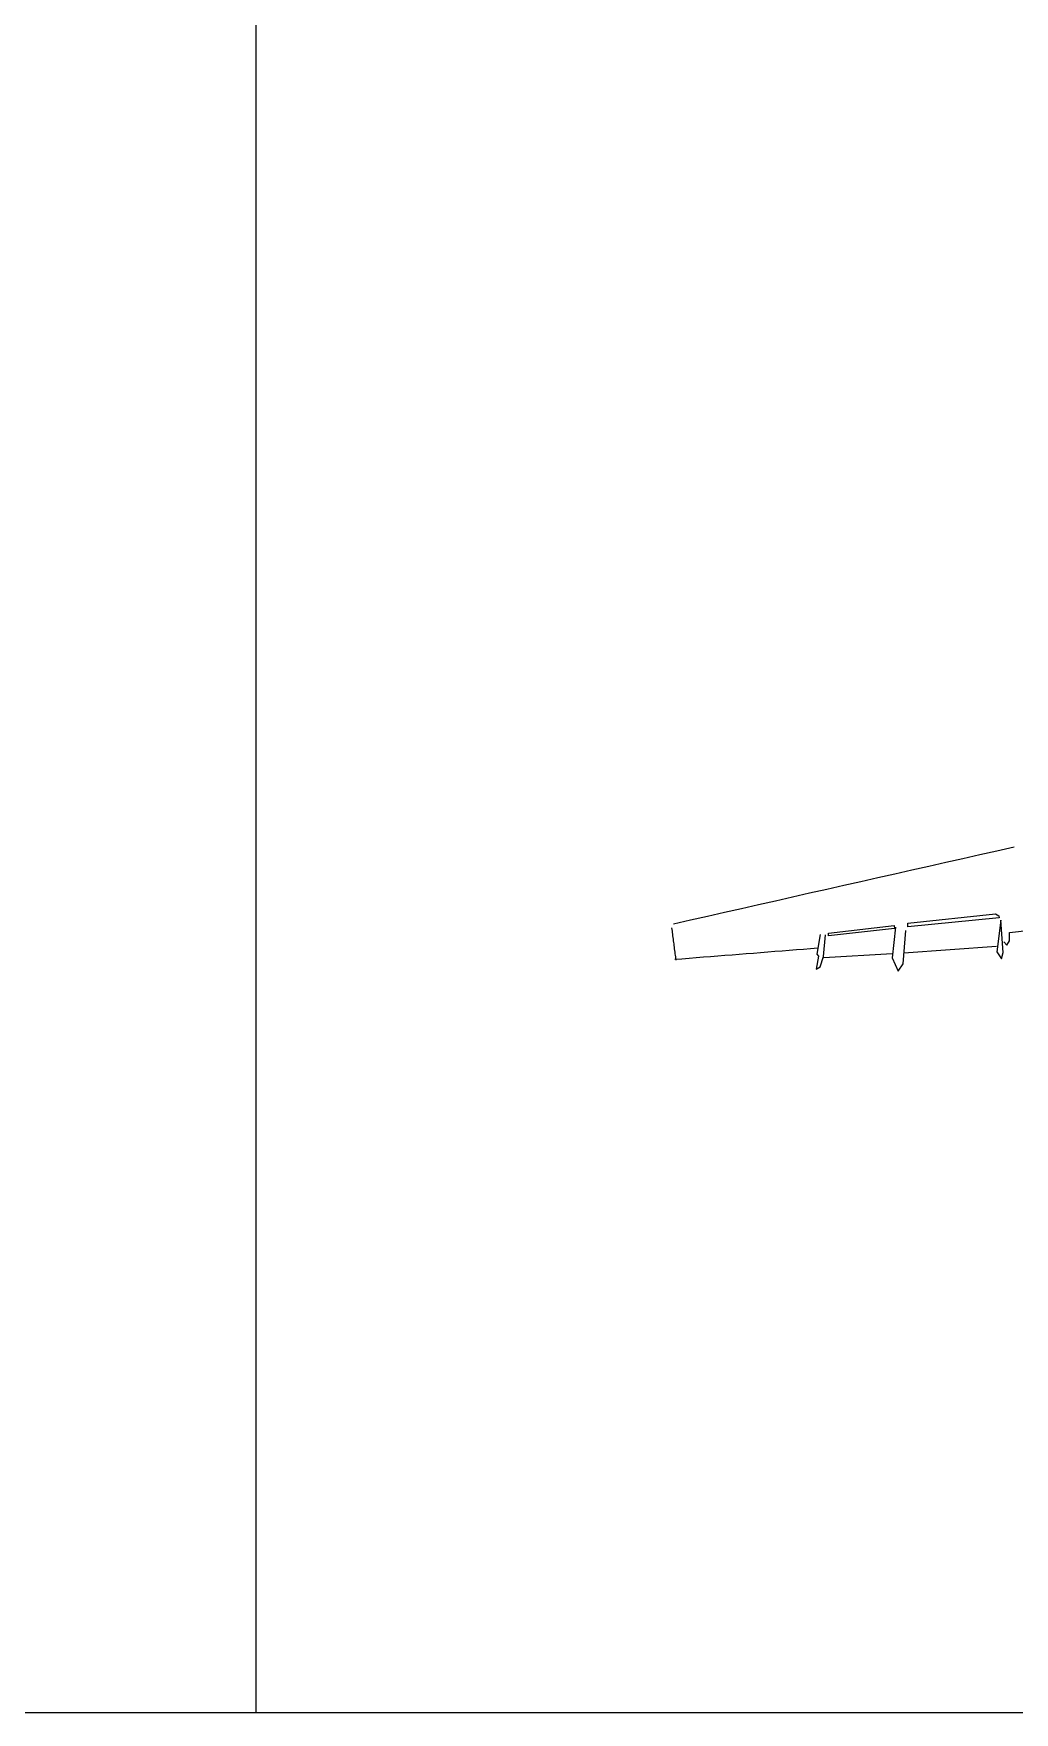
# Model space of a CAD drawing. Header units: millimetres. Extents: x 55820 to 273946, y 267258 to 385604.
# Drawn here: x 221898 to 242610, y 313549 to 348984 of the extents above; entities that cross this region are included whole.
import ezdxf

# ---------------------------------------------------------------- set-up
doc = ezdxf.new("R2010")
doc.units = ezdxf.units.MM
doc.layers.add('www.cad-blocks.net', color=7, linetype='Continuous')

# ---------------------------------------------------------------- blocks, each defined once
blk = doc.blocks.new('A$C533E2113')
at = {"linetype": 'Continuous'}
for p, q in [((11584, 11386), (10865, 11224)), ((12303, 11548), (11584, 11386)), ((13023, 11711), (12303, 11548)), ((13742, 11873), (13023, 11711)), ((14461, 12035), (13742, 11873)), ((8708, 10737), (7989, 10575)), ((9427, 10900), (8708, 10737)), ((10146, 11062), (9427, 10900)), ((10865, 11224), (10146, 11062)), ((5112, 9926), (4393, 9764)), ((5831, 10089), (5112, 9926)), ((6550, 10251), (5831, 10089)), ((7270, 10413), (6550, 10251)), ((7989, 10575), (7270, 10413)), ((2236, 9278), (1516, 9115)), ((2955, 9440), (2236, 9278)), ((3674, 9602), (2955, 9440)), ((4393, 9764), (3674, 9602)), ((9971, 8825), (13674, 9226)), ((13674, 9226), (13821, 9138)), ((0, 8635), (9, 8566)), ((9, 8566), (18, 8498)), ((797, 8953), (78, 8791)), ((1516, 9115), (797, 8953)), ((6625, 8405), (9400, 8737)), ((9419, 8610), (6625, 8288)), ((9458, 8659), (9312, 7360)), ((9400, 8737), (9419, 8610)), ((9781, 7115), (9888, 8522)), ((13831, 9060), (9971, 8669)), ((9971, 8669), (9971, 8825)), ((13899, 8962), (13733, 7623)), ((13821, 9138), (13831, 9060)), ((13997, 7584), (13899, 8962)), ((14270, 8434), (17260, 8767)), ((18, 8498), (26, 8430)), ((26, 8430), (35, 8361)), ((35, 8361), (44, 8293)), ((44, 8293), (53, 8224)), ((53, 8224), (62, 8156)), ((62, 8156), (70, 8088)), ((70, 8088), (79, 8019)), ((79, 8019), (88, 7951)), ((88, 7951), (97, 7882)), ((97, 7882), (106, 7814)), ((106, 7814), (114, 7746)), ((6273, 8346), (6136, 7526)), ((6410, 7428), (6498, 8337)), ((6625, 8288), (6625, 8405)), ((9805, 7575), (13723, 7858)), ((14036, 8044), (14153, 7907)), ((14153, 7907), (14270, 8083)), ((14270, 8083), (14270, 8434)), ((114, 7746), (123, 7677)), ((123, 7677), (132, 7609)), ((132, 7609), (141, 7540)), ((137, 7306), (439, 7330)), ((141, 7540), (149, 7472)), ((149, 7472), (158, 7404)), ((158, 7404), (167, 7335)), ((167, 7335), (176, 7267)), ((439, 7330), (741, 7354)), ((741, 7354), (1043, 7378)), ((1043, 7378), (1344, 7402)), ((1344, 7402), (1646, 7426)), ((1646, 7426), (1948, 7450)), ((1948, 7450), (2250, 7473)), ((2250, 7473), (2552, 7497)), ((2552, 7497), (2854, 7521)), ((2854, 7521), (3156, 7545)), ((3156, 7545), (3458, 7569)), ((3458, 7569), (3760, 7593)), ((3760, 7593), (4062, 7617)), ((4062, 7617), (4364, 7641)), ((4364, 7641), (4666, 7665)), ((4666, 7665), (4968, 7689)), ((4968, 7689), (5269, 7713)), ((5269, 7713), (5571, 7737)), ((5571, 7737), (5873, 7761)), ((5873, 7761), (6175, 7785)), ((6204, 7438), (6107, 6891)), ((6136, 7526), (6204, 7438)), ((6273, 6979), (6410, 7428)), ((6429, 7379), (9321, 7545)), ((9312, 7360), (9575, 6803)), ((9575, 6803), (9781, 7115)), ((13733, 7623), (13938, 7330)), ((13938, 7330), (13997, 7584)), ((6107, 6891), (6273, 6979))]:
    blk.add_line(p, q, dxfattribs=at)
blk = doc.blocks.new('A$C24806768')
at = {"xscale": 0.5, "yscale": 0.5, "zscale": 0.5}
blk.add_blockref('A$C533E2113', (0, 0), dxfattribs=at)
blk = doc.blocks.new('FORMAT')
at = {"layer": 'www.cad-blocks.net', "color": 155, "true_color": 0x546d8e}
for p, q in [((226601, 313549), (226601, 382774)), ((65888, 313549), (273946, 313549))]:
    blk.add_line(p, q, dxfattribs=at)

msp = doc.modelspace()

# ---------------------------------------------------------------- block references
for name, p in [('FORMAT', (0, 0)), ('A$C24806768', (235371, 325793))]:
    msp.add_blockref(name, p)

doc.saveas('drawing.dxf')
